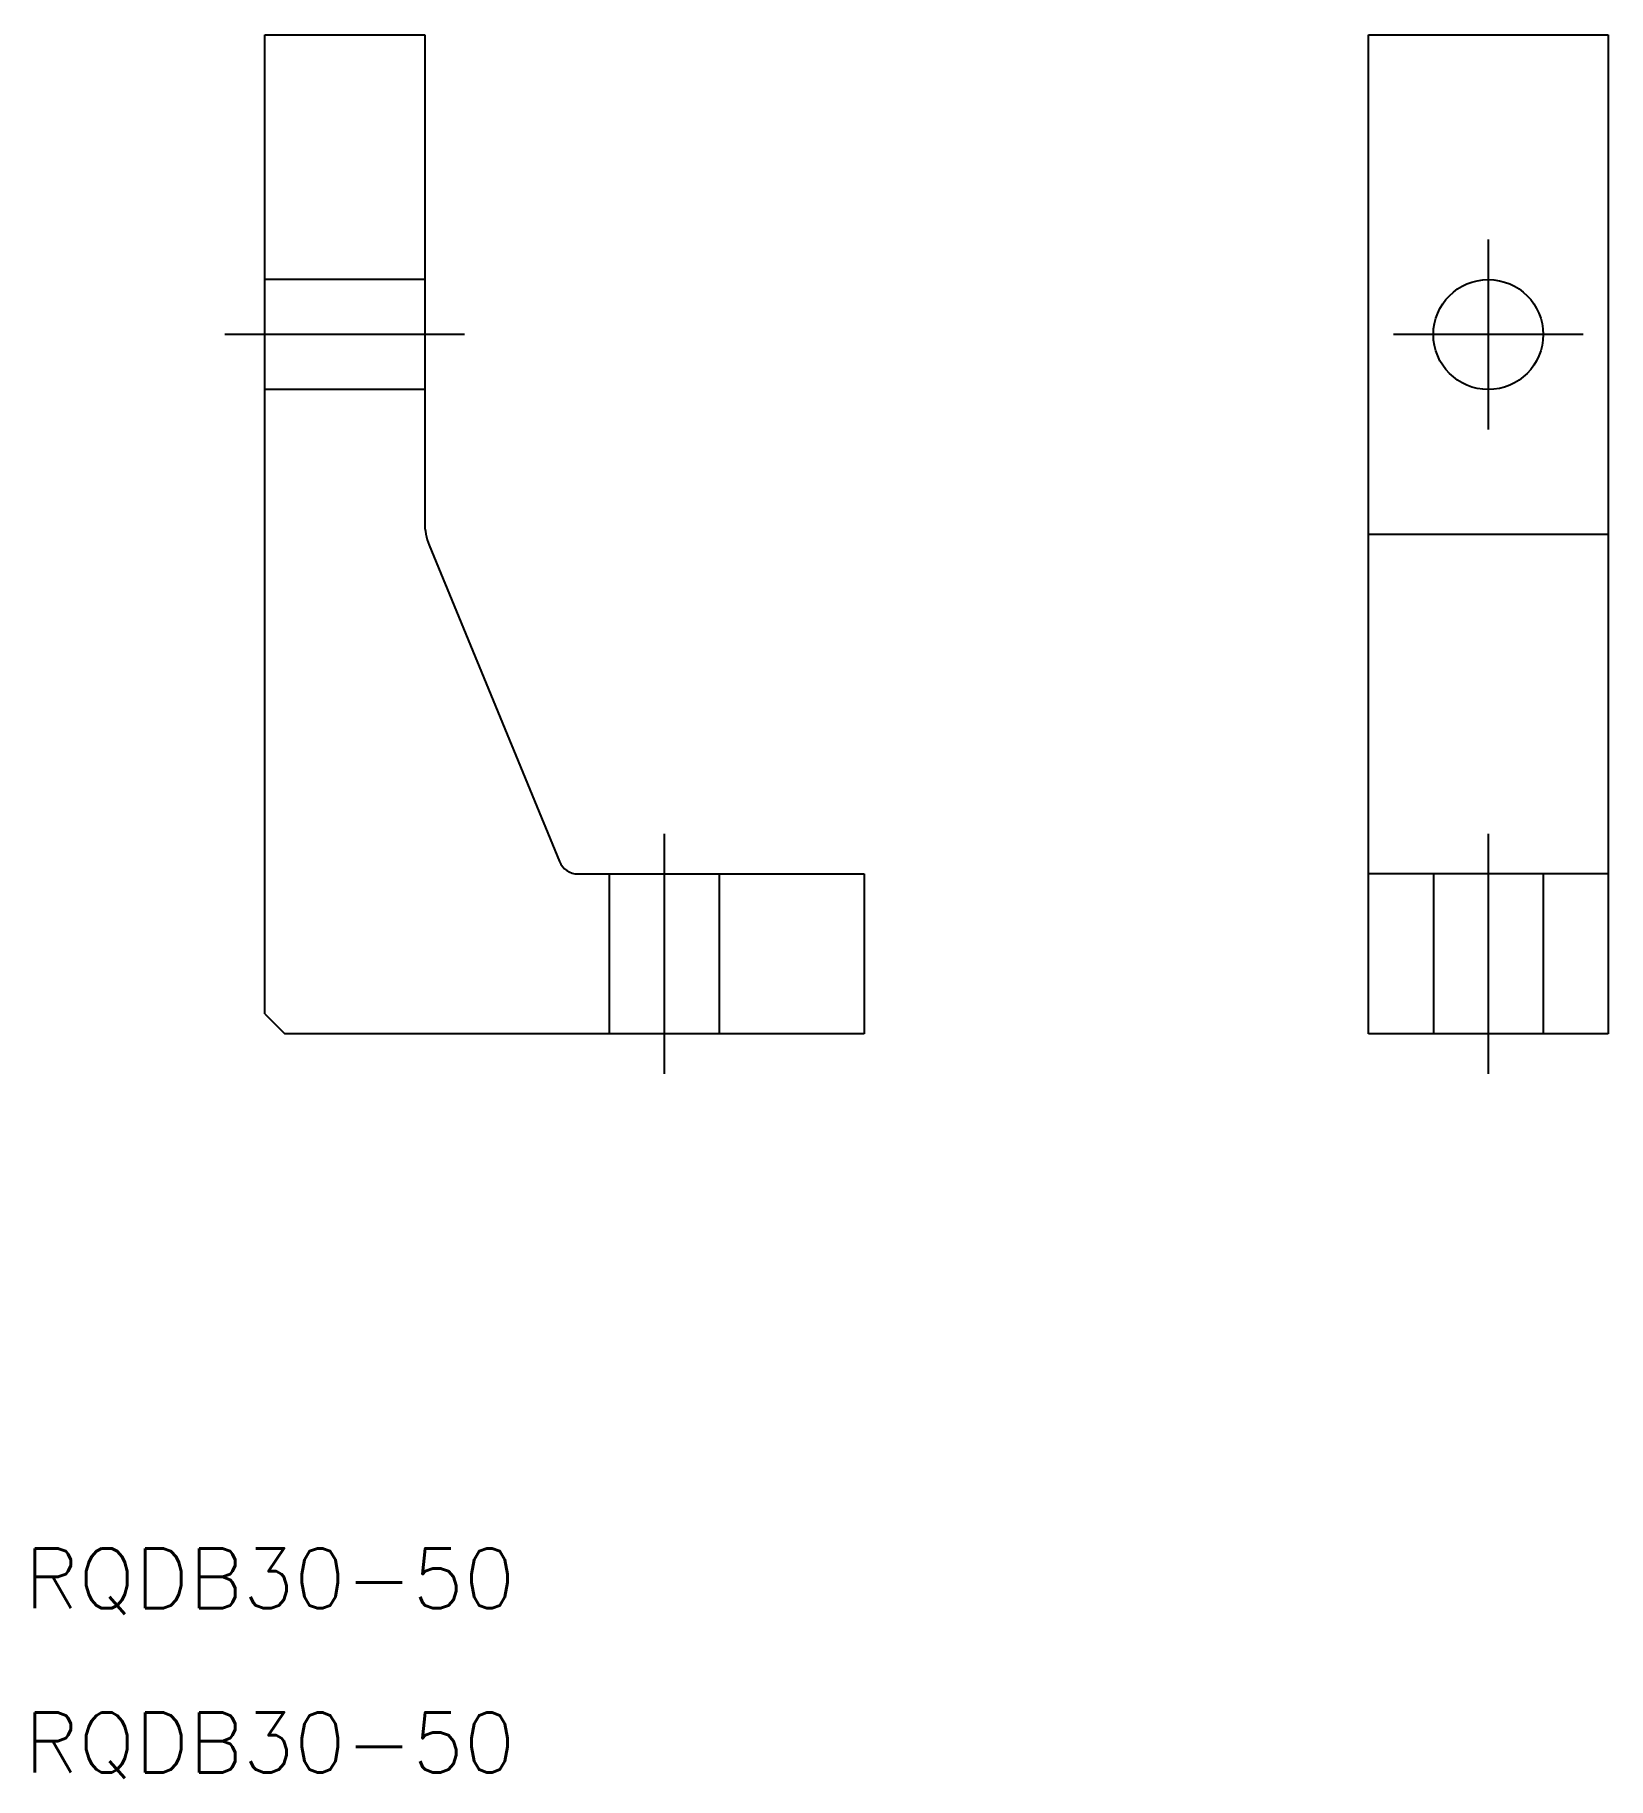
# Model space of a CAD drawing. Extents: x -66.8 to 12, y -37.3 to 50.
import ezdxf

# ---------------------------------------------------------------- set-up
doc = ezdxf.new("R2010")
doc.units = 0
doc.linetypes.add('CENTER', pattern=[50.8, 31.75, -6.35, 6.35, -6.35])
doc.linetypes.add('DASHED', pattern=[19.05, 12.7, -6.35])
doc.layers.get('0').update_dxf_attribs({"linetype": 'CONTINUOUS'})
doc.layers.add('CENTER', color=1, linetype='CENTER')
doc.styles.get("Standard").update_dxf_attribs({"font": 'txt.shx', "height": 3, "bigfont": 'bigfont.shx'})

msp = doc.modelspace()

# ---------------------------------------------------------------- linework, layer by layer
at = {"color": 7, "linetype": 'CONTINUOUS'}
for p, q in [((-55.245, 1), (-55.245, 50)), ((-55.245, 50), (-47.245, 50)), ((-47.245, 50), (-47.245, 25.593)), ((0, 0), (0, 50)), ((0, 50), (12, 50)), ((12, 50), (12, 0)), ((-47.019, 24.451), (-40.5, 8.619)), ((0, 25), (12, 25)), ((-39.575, 8), (-25.245, 8)), ((-25.245, 8), (-25.245, 0)), ((12, 8), (0, 8)), ((-55.245, 1), (-54.245, 0)), ((-25.245, 0), (-54.245, 0)), ((12, 0), (0, 0))]:
    msp.add_line(p, q, dxfattribs=at)
at = {"color": 3, "linetype": 'DASHED'}
for p, q in [((-47.245, 37.75), (-55.245, 37.75)), ((-47.245, 32.25), (-55.245, 32.25)), ((-37.995, 0), (-37.995, 8)), ((-32.495, 0), (-32.495, 8)), ((3.25, 8), (3.25, 0)), ((8.75, 8), (8.75, 0))]:
    msp.add_line(p, q, dxfattribs=at)
at = {"color": 7, "linetype": 'CONTINUOUS'}
msp.add_circle((6, 35), 2.75, dxfattribs=at)
for centre, radius, start, end in [((-44.245, 25.593), 3, 180, 202.38014), ((-39.575, 9), 1, 202.38014, 270)]:
    msp.add_arc(centre, radius, start, end, dxfattribs=at)
at = {"layer": 'CENTER', "color": 1, "linetype": 'CENTER'}
for p, q in [((6, 39.75), (6, 30.25)), ((-45.245, 35), (-57.245, 35)), ((10.75, 35), (1.25, 35)), ((-35.245, -2), (-35.245, 10)), ((6, 10), (6, -2))]:
    msp.add_line(p, q, dxfattribs=at)

# ---------------------------------------------------------------- texts
at = {"color": 7, "linetype": 'CONTINUOUS'}
for p in [(-67.276, -28.759), (-67.276, -36.974)]:
    msp.add_text('RQDB30-50', height=3, dxfattribs=at).set_placement(p)

doc.saveas('drawing.dxf')
